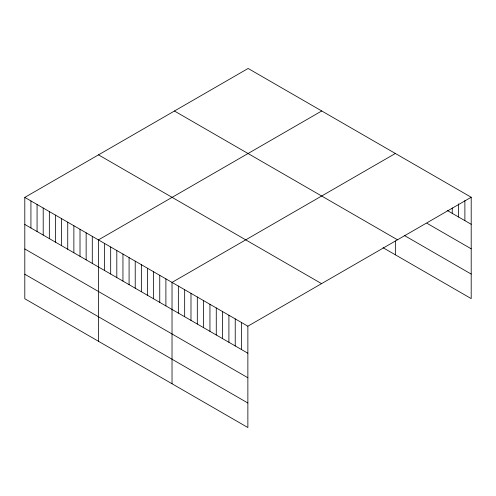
<?xml version="1.0" encoding="UTF-8"?>
<svg xmlns="http://www.w3.org/2000/svg" width="496" height="496" viewBox="0 0 496 496"><rect width="100%" height="100%" fill="white"/><g stroke="black" fill="none" stroke-linecap="round" stroke-linejoin="round"><path stroke-width="0.74" d="M471.2 197.253L247.87 326.194L247.87 427.533L24.8 298.747L24.8 197.402L248.13 68.467L471.2 197.253L471.2 298.598L383.086 247.727M321.743 110.968L98.413 239.903L98.413 341.248M395.355 153.469L172.025 282.404L172.025 383.749M447.181 210.428L471.2 224.291M426.957 223.268L471.2 248.812M404.203 235.395L471.2 274.077M174.431 111.017L397.501 239.804M98.499 154.857L321.569 283.644M24.8 197.402L247.87 326.194M24.8 224.446L247.87 353.233M24.8 248.961L247.87 377.754M24.8 274.226L247.87 403.012M464.882 200.558L464.882 220.646M458.558 203.862L458.558 216.994M452.24 207.936L452.24 213.348M395.355 241.013L395.355 254.808M241.552 322.543L241.552 349.581M235.228 318.897L235.228 345.935M228.91 315.245L228.91 342.283M222.586 311.593L222.586 338.638M216.268 307.948L216.268 334.986M209.951 304.296L209.951 331.34M203.627 300.65L203.627 327.689M197.309 296.999L197.309 324.037M190.985 293.353L190.985 320.391M184.667 289.701L184.667 316.739M178.349 286.056L178.349 313.094M165.893 278.864L165.893 305.902M159.755 275.323L159.755 302.362M153.624 271.777L153.624 298.821M147.486 268.237L147.486 295.275M141.354 264.697L141.354 291.735M135.222 261.156L135.222 288.195M129.084 257.61L129.084 284.654M122.952 254.07L122.952 281.108M116.814 250.53L116.814 277.568M110.682 246.989L110.682 274.028M104.544 243.443L104.544 270.487M92.281 236.363L92.281 263.401M86.143 232.822L86.143 259.861M80.011 229.282L80.011 256.32M73.873 225.736L73.873 252.774M67.741 222.196L67.741 249.234M61.609 218.655L61.609 245.694M55.471 215.115L55.471 242.153M49.34 211.569L49.34 238.607M43.202 208.029L43.202 235.067M37.07 204.488L37.07 231.527M30.932 200.948L30.932 227.986"/></g></svg>
